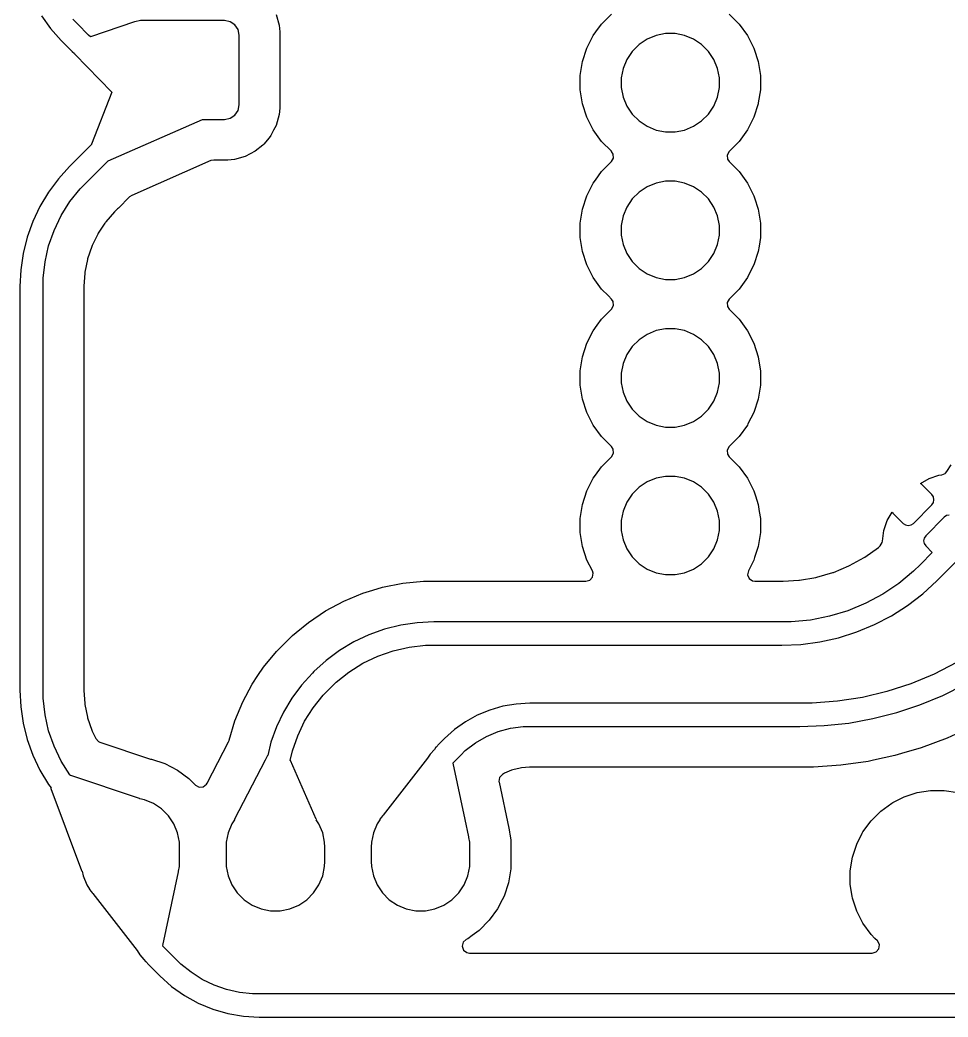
# Model space of a CAD drawing. Extents: x 86.9 to 125.9, y -129.9 to -70.9.
# Drawn here: x 87.6 to 103.58, y -129.8 to -112.64 of the extents above; entities that cross this region are included whole.
import ezdxf

# ---------------------------------------------------------------- set-up
doc = ezdxf.new("R2010")
doc.units = 0
doc.layers.add('BLACK', color=7, linetype='CONTINUOUS')

msp = doc.modelspace()

# ---------------------------------------------------------------- linework, layer by layer
at = {"layer": 'BLACK', "linetype": 'Continuous'}
for p, q in [((87.971798, -112.567882), (88.128789, -112.789142)), ((92.013238, -112.545594), (92.066418, -112.731451)), ((97.618344, -112.709918), (97.790581, -112.537681)), ((99.811419, -112.537681), (99.983657, -112.709918)), ((88.592284, -112.708463), (88.512225, -112.628405)), ((88.592423, -112.708578), (88.592284, -112.708463)), ((88.782803, -112.898959), (88.592423, -112.708578)), ((89.573387, -112.671397), (88.817622, -112.929162)), ((89.577235, -112.670772), (89.573387, -112.671397)), ((89.577534, -112.670897), (89.577235, -112.670772)), ((89.580329, -112.66903), (89.577534, -112.670897)), ((89.676, -112.65), (89.580329, -112.66903)), ((91.126, -112.65), (89.676, -112.65)), ((91.221671, -112.66903), (91.126, -112.65)), ((91.302777, -112.723223), (91.221671, -112.66903)), ((91.35697, -112.804329), (91.302777, -112.723223)), ((92.066418, -112.731451), (92.0765, -112.844863)), ((97.520302, -112.844862), (97.61834, -112.709923)), ((97.61834, -112.709923), (97.618344, -112.709918)), ((99.983657, -112.709918), (99.983661, -112.709923)), ((99.983661, -112.709923), (100.127104, -112.907357)), ((88.128789, -112.789142), (88.309567, -112.991433)), ((88.782805, -112.89896), (88.782803, -112.898959)), ((88.782805, -112.898961), (88.782805, -112.89896)), ((88.814797, -112.930953), (88.782805, -112.898961)), ((91.376, -112.9), (91.35697, -112.804329)), ((91.376, -114.1), (91.376, -112.9)), ((92.0765, -112.844863), (92.0765, -114.155136)), ((97.364096, -113.124815), (97.474894, -112.907361)), ((97.474894, -112.907361), (97.520302, -112.844862)), ((98.554258, -112.906601), (98.400313, -112.970367)), ((98.717685, -112.874093), (98.554258, -112.906601)), ((98.884315, -112.874093), (98.717685, -112.874093)), ((99.047742, -112.906601), (98.884315, -112.874093)), ((99.201687, -112.970367), (99.047742, -112.906601)), ((100.127104, -112.907357), (100.237903, -113.124812)), ((88.309567, -112.991433), (88.30958, -112.99142)), ((88.30958, -112.99142), (88.499959, -113.181801)), ((88.817622, -112.929162), (88.814797, -112.930953)), ((98.261766, -113.062941), (98.143941, -113.180766)), ((98.400313, -112.970367), (98.261766, -113.062941)), ((99.340234, -113.062941), (99.201687, -112.970367)), ((99.458059, -113.180766), (99.340234, -113.062941)), ((88.499959, -113.181801), (88.499997, -113.181831)), ((88.499997, -113.181831), (88.541602, -113.218319)), ((88.541602, -113.218319), (88.544601, -113.225525)), ((88.544601, -113.225525), (89.186271, -113.883448)), ((97.288679, -113.356924), (97.364096, -113.124815)), ((98.143941, -113.180766), (98.051367, -113.319313)), ((99.550633, -113.319313), (99.458059, -113.180766)), ((100.237903, -113.124812), (100.237904, -113.124814)), ((100.237904, -113.124814), (100.237904, -113.124815)), ((100.237904, -113.124815), (100.243305, -113.141439)), ((100.243305, -113.141439), (100.313322, -113.356927)), ((97.2505, -113.597973), (97.288679, -113.356924)), ((98.051367, -113.319313), (97.987601, -113.473258)), ((99.614399, -113.473258), (99.550633, -113.319313)), ((100.313322, -113.356927), (100.3515, -113.597973)), ((97.2505, -113.842027), (97.2505, -113.597973)), ((97.987601, -113.473258), (97.955093, -113.636685)), ((99.646907, -113.636685), (99.614399, -113.473258)), ((100.3515, -113.597973), (100.3515, -113.842026)), ((97.955093, -113.636685), (97.955093, -113.803315)), ((99.646907, -113.803315), (99.646907, -113.636685)), ((89.186271, -113.883448), (88.834494, -114.779333)), ((97.288679, -114.083076), (97.2505, -113.842027)), ((97.955093, -113.803315), (97.987601, -113.966742)), ((99.614399, -113.966742), (99.646907, -113.803315)), ((100.3515, -113.842026), (100.31562, -114.068565)), ((91.35697, -114.195671), (91.376, -114.1)), ((97.364096, -114.315185), (97.288679, -114.083076)), ((97.987601, -113.966742), (98.051367, -114.120687)), ((99.550633, -114.120687), (99.614399, -113.966742)), ((100.313321, -114.083076), (100.237904, -114.315185)), ((100.31562, -114.068565), (100.313321, -114.083076)), ((91.221671, -114.33097), (91.302777, -114.276777)), ((91.302777, -114.276777), (91.35697, -114.195671)), ((92.066418, -114.268548), (92.013238, -114.454405)), ((92.0765, -114.155136), (92.066418, -114.268548)), ((98.051367, -114.120687), (98.143941, -114.259234)), ((98.143941, -114.259234), (98.261766, -114.377059)), ((99.340234, -114.377059), (99.458059, -114.259234)), ((99.458059, -114.259234), (99.550633, -114.120687)), ((89.121858, -115.066092), (90.742601, -114.3546)), ((90.742601, -114.3546), (90.747012, -114.35)), ((90.747012, -114.35), (91.126, -114.35)), ((91.126, -114.35), (91.221671, -114.33097)), ((92.013238, -114.454405), (91.969232, -114.538649)), ((97.474894, -114.532639), (97.364096, -114.315185)), ((98.261766, -114.377059), (98.400313, -114.469633)), ((99.201687, -114.469633), (99.340234, -114.377059)), ((100.237904, -114.315185), (100.127108, -114.532636)), ((91.923734, -114.625751), (91.890626, -114.666354)), ((91.969232, -114.538649), (91.923734, -114.625751)), ((97.618345, -114.730083), (97.474894, -114.532639)), ((98.400313, -114.469633), (98.554258, -114.533399)), ((98.554258, -114.533399), (98.717685, -114.565907)), ((98.717685, -114.565907), (98.884315, -114.565907)), ((98.884315, -114.565907), (99.047742, -114.533399)), ((99.047742, -114.533399), (99.201687, -114.469633)), ((100.127104, -114.532642), (99.983661, -114.730076)), ((100.127108, -114.532636), (100.127104, -114.532642)), ((88.834573, -114.783584), (88.456475, -115.161682)), ((88.834494, -114.779333), (88.834573, -114.783584)), ((91.781239, -114.79215), (91.651751, -114.897734)), ((91.801572, -114.775571), (91.781239, -114.79215)), ((91.890626, -114.666354), (91.801572, -114.775571)), ((97.785996, -114.897734), (97.618345, -114.730083)), ((99.983657, -114.730081), (99.811419, -114.902319)), ((99.983661, -114.730076), (99.983657, -114.730081)), ((91.651751, -114.897734), (91.480406, -114.987237)), ((97.790581, -114.902319), (97.785996, -114.897734)), ((97.819082, -114.946666), (97.790581, -114.902319)), ((97.824066, -115.016358), (97.819082, -114.946666)), ((99.811419, -114.902319), (99.777934, -114.963642)), ((99.777934, -114.963642), (99.782918, -115.033334)), ((88.73932, -115.444523), (89.116879, -115.066964)), ((89.116879, -115.066964), (89.117155, -115.067079)), ((89.117155, -115.067079), (89.121858, -115.066092)), ((90.888681, -115.060959), (89.52834, -115.658137)), ((90.938525, -115.0505), (90.888681, -115.060959)), ((91.181138, -115.0505), (90.938525, -115.0505)), ((91.294552, -115.040417), (91.181138, -115.0505)), ((91.480406, -114.987237), (91.294552, -115.040417)), ((97.618344, -115.249918), (97.790581, -115.077681)), ((97.790581, -115.077681), (97.824066, -115.016358)), ((99.782918, -115.033334), (99.811419, -115.077681)), ((99.811419, -115.077681), (99.983657, -115.249918)), ((88.456466, -115.161693), (88.263986, -115.374062)), ((88.456475, -115.161682), (88.456466, -115.161693)), ((97.509667, -115.3995), (97.61834, -115.249923)), ((97.61834, -115.249923), (97.618344, -115.249918)), ((99.983657, -115.249918), (99.983661, -115.249923)), ((99.983661, -115.249923), (100.127104, -115.447357)), ((88.263986, -115.374062), (88.09324, -115.604286)), ((88.639218, -115.544625), (88.739319, -115.444524)), ((88.739319, -115.444524), (88.73932, -115.444523)), ((97.364096, -115.664815), (97.474894, -115.447361)), ((97.474894, -115.447361), (97.509667, -115.3995)), ((98.554258, -115.446601), (98.400313, -115.510367)), ((98.717685, -115.414093), (98.554258, -115.446601)), ((98.884315, -115.414093), (98.717685, -115.414093)), ((99.047742, -115.446601), (98.884315, -115.414093)), ((99.201687, -115.510367), (99.047742, -115.446601)), ((100.127104, -115.447357), (100.237903, -115.664812)), ((88.09324, -115.604286), (87.945882, -115.850138)), ((88.462691, -115.765983), (88.639218, -115.544625)), ((89.52834, -115.658137), (89.490503, -115.683997)), ((98.261766, -115.602941), (98.143941, -115.720766)), ((98.400313, -115.510367), (98.261766, -115.602941)), ((99.340234, -115.602941), (99.201687, -115.510367)), ((99.458059, -115.720766), (99.340234, -115.602941)), ((88.312058, -116.005714), (88.462691, -115.765983)), ((89.490503, -115.683997), (89.297362, -115.877137)), ((97.288679, -115.896924), (97.364096, -115.664815)), ((98.143941, -115.720766), (98.051367, -115.859313)), ((99.550633, -115.859313), (99.458059, -115.720766)), ((100.237903, -115.664812), (100.237904, -115.664814)), ((100.237904, -115.664814), (100.237904, -115.664815)), ((100.237904, -115.664815), (100.249174, -115.6995)), ((100.249174, -115.6995), (100.313322, -115.896927)), ((87.945882, -115.850138), (87.823331, -116.109249)), ((88.189213, -116.260803), (88.312058, -116.005714)), ((89.231969, -115.942907), (89.083014, -116.112758)), ((89.237515, -115.936985), (89.231969, -115.942907)), ((89.282387, -115.892112), (89.237515, -115.936985)), ((89.297362, -115.877137), (89.282387, -115.892112)), ((97.2505, -116.137973), (97.288679, -115.896924)), ((98.051367, -115.859313), (97.987601, -116.013258)), ((99.614399, -116.013258), (99.550633, -115.859313)), ((100.313322, -115.896927), (100.3515, -116.137973)), ((87.823331, -116.109249), (87.726767, -116.379124)), ((89.06489, -116.137973), (88.949887, -116.310087)), ((89.073141, -116.125625), (89.06489, -116.137973)), ((89.083014, -116.112758), (89.073141, -116.125625)), ((97.2505, -116.382027), (97.2505, -116.137973)), ((97.987601, -116.013258), (97.955093, -116.176685)), ((97.955093, -116.176685), (97.955093, -116.343315)), ((99.646907, -116.176685), (99.614399, -116.013258)), ((99.646907, -116.343315), (99.646907, -116.176685)), ((100.3515, -116.137973), (100.3515, -116.382026)), ((88.095701, -116.528043), (88.189213, -116.260803)), ((88.941777, -116.324134), (88.843654, -116.523106)), ((88.949887, -116.310087), (88.941777, -116.324134)), ((97.955093, -116.343315), (97.987601, -116.506742)), ((99.614399, -116.506742), (99.646907, -116.343315)), ((87.726767, -116.379124), (87.65712, -116.657165)), ((97.288679, -116.623076), (97.2505, -116.382027)), ((97.987601, -116.506742), (98.051367, -116.660687)), ((99.550633, -116.660687), (99.614399, -116.506742)), ((100.3515, -116.382026), (100.328001, -116.530395)), ((87.65712, -116.657165), (87.615061, -116.940694)), ((88.032698, -116.804071), (88.095701, -116.528043)), ((88.837447, -116.538091), (88.766135, -116.748167)), ((88.843654, -116.523106), (88.837447, -116.538091)), ((97.364096, -116.855185), (97.288679, -116.623076)), ((98.051367, -116.660687), (98.143941, -116.799234)), ((99.458059, -116.799234), (99.550633, -116.660687)), ((100.313321, -116.623076), (100.237904, -116.855185)), ((100.328001, -116.530395), (100.313321, -116.623076)), ((88.000996, -117.085419), (88.032698, -116.804071)), ((88.761937, -116.763834), (88.718655, -116.981422)), ((88.766135, -116.748167), (88.761937, -116.763834)), ((97.474894, -117.072639), (97.364096, -116.855185)), ((98.143941, -116.799234), (98.261766, -116.917059)), ((99.340234, -116.917059), (99.458059, -116.799234)), ((100.237904, -116.855185), (100.14241, -117.042604)), ((87.615061, -116.940694), (87.600995, -117.22698)), ((88.716538, -116.997503), (88.701766, -117.222851)), ((88.718655, -116.981422), (88.716538, -116.997503)), ((98.261766, -116.917059), (98.400313, -117.009633)), ((98.400313, -117.009633), (98.554258, -117.073399)), ((99.047742, -117.073399), (99.201687, -117.009633)), ((99.201687, -117.009633), (99.340234, -116.917059)), ((88.000996, -117.22693), (88.000996, -117.085419)), ((97.618345, -117.270083), (97.474894, -117.072639)), ((98.554258, -117.073399), (98.717685, -117.105907)), ((98.717685, -117.105907), (98.884315, -117.105907)), ((98.884315, -117.105907), (99.047742, -117.073399)), ((100.127104, -117.072642), (99.983661, -117.270076)), ((100.14241, -117.042604), (100.127104, -117.072642)), ((87.600995, -117.22698), (87.601, -117.22698)), ((87.601, -117.22698), (87.601, -117.226981)), ((87.601, -117.226981), (87.601, -124.173017)), ((88.001, -117.226981), (88.000996, -117.22693)), ((88.001, -124.173017), (88.001, -117.226981)), ((88.701766, -117.222851), (88.7015, -117.230962)), ((88.7015, -117.230962), (88.7015, -124.168959)), ((97.734398, -117.386136), (97.618345, -117.270083)), ((99.983657, -117.270081), (99.811419, -117.442319)), ((99.983661, -117.270076), (99.983657, -117.270081)), ((97.790581, -117.442319), (97.734398, -117.386136)), ((97.819082, -117.486666), (97.790581, -117.442319)), ((97.824066, -117.556358), (97.819082, -117.486666)), ((99.811419, -117.442319), (99.777934, -117.503642)), ((99.777934, -117.503642), (99.782918, -117.573334)), ((97.618344, -117.789918), (97.790581, -117.617681)), ((97.790581, -117.617681), (97.824066, -117.556358)), ((99.782918, -117.573334), (99.811419, -117.617681)), ((99.811419, -117.617681), (99.983657, -117.789918)), ((97.474894, -117.987361), (97.543396, -117.893076)), ((97.543396, -117.893076), (97.61834, -117.789923)), ((97.61834, -117.789923), (97.618344, -117.789918)), ((99.983657, -117.789918), (99.983661, -117.789923)), ((99.983661, -117.789923), (100.127104, -117.987357)), ((97.364096, -118.204815), (97.474894, -117.987361)), ((98.400313, -118.050367), (98.261766, -118.142941)), ((98.554258, -117.986601), (98.400313, -118.050367)), ((98.717685, -117.954093), (98.554258, -117.986601)), ((98.884315, -117.954093), (98.717685, -117.954093)), ((99.047742, -117.986601), (98.884315, -117.954093)), ((99.201687, -118.050367), (99.047742, -117.986601)), ((99.340234, -118.142941), (99.201687, -118.050367)), ((100.127104, -117.987357), (100.237903, -118.204812)), ((97.288679, -118.436924), (97.364096, -118.204815)), ((98.261766, -118.142941), (98.143941, -118.260766)), ((99.458059, -118.260766), (99.340234, -118.142941)), ((100.237903, -118.204812), (100.313322, -118.436927)), ((98.051367, -118.399313), (97.987601, -118.553258)), ((98.143941, -118.260766), (98.051367, -118.399313)), ((99.550633, -118.399313), (99.458059, -118.260766)), ((99.614399, -118.553258), (99.550633, -118.399313)), ((97.2505, -118.677973), (97.288679, -118.436924)), ((97.987601, -118.553258), (97.955093, -118.716685)), ((99.646907, -118.716685), (99.614399, -118.553258)), ((100.313322, -118.436927), (100.346834, -118.648516)), ((97.2505, -118.922027), (97.2505, -118.677973)), ((97.955093, -118.716685), (97.955093, -118.883315)), ((99.646907, -118.883315), (99.646907, -118.716685)), ((100.346834, -118.648516), (100.3515, -118.677973)), ((100.3515, -118.677973), (100.3515, -118.922027)), ((97.288679, -119.163076), (97.2505, -118.922027)), ((97.955093, -118.883315), (97.987601, -119.046742)), ((99.614399, -119.046742), (99.646907, -118.883315)), ((100.3515, -118.922027), (100.313321, -119.163076)), ((97.987601, -119.046742), (98.051367, -119.200687)), ((99.550633, -119.200687), (99.614399, -119.046742)), ((97.364096, -119.395185), (97.288679, -119.163076)), ((98.051367, -119.200687), (98.143941, -119.339234)), ((99.458059, -119.339234), (99.550633, -119.200687)), ((100.313321, -119.163076), (100.237904, -119.395185)), ((97.474894, -119.612639), (97.364096, -119.395185)), ((98.143941, -119.339234), (98.261766, -119.457059)), ((99.340234, -119.457059), (99.458059, -119.339234)), ((100.237904, -119.395185), (100.137119, -119.592988)), ((98.261766, -119.457059), (98.400313, -119.549633)), ((98.400313, -119.549633), (98.554258, -119.613399)), ((99.047742, -119.613399), (99.201687, -119.549633)), ((99.201687, -119.549633), (99.340234, -119.457059)), ((100.137119, -119.592988), (100.127104, -119.612642)), ((97.618345, -119.810083), (97.474894, -119.612639)), ((98.554258, -119.613399), (98.717685, -119.645907)), ((98.717685, -119.645907), (98.884315, -119.645907)), ((98.884315, -119.645907), (99.047742, -119.613399)), ((100.127104, -119.612642), (99.983661, -119.810076)), ((97.711358, -119.903096), (97.618345, -119.810083)), ((97.790581, -119.982319), (97.711358, -119.903096)), ((99.983657, -119.810081), (99.811419, -119.982319)), ((99.983661, -119.810076), (99.983657, -119.810081)), ((97.819082, -120.026666), (97.790581, -119.982319)), ((97.790581, -120.157681), (97.824066, -120.096358)), ((97.824066, -120.096358), (97.819082, -120.026666)), ((99.811419, -119.982319), (99.777934, -120.043642)), ((99.777934, -120.043642), (99.782918, -120.113334)), ((99.782918, -120.113334), (99.811419, -120.157681)), ((97.618344, -120.329918), (97.790581, -120.157681)), ((99.811419, -120.157681), (99.983657, -120.329918)), ((97.513371, -120.474402), (97.61834, -120.329923)), ((97.61834, -120.329923), (97.618344, -120.329918)), ((99.983657, -120.329918), (99.983661, -120.329923)), ((99.983661, -120.329923), (100.127104, -120.527357)), ((103.470816, -120.469532), (103.473097, -120.468584)), ((103.473097, -120.468584), (103.475542, -120.468926)), ((103.475542, -120.468926), (103.505187, -120.455245)), ((103.505187, -120.455245), (103.535334, -120.442714)), ((103.535334, -120.442714), (103.537435, -120.440363)), ((103.537435, -120.440363), (103.538982, -120.439649)), ((103.538982, -120.439649), (103.561989, -120.412884)), ((103.561989, -120.412884), (103.635662, -120.297241)), ((97.364096, -120.744815), (97.474894, -120.527361)), ((97.474894, -120.527361), (97.513371, -120.474402)), ((98.400313, -120.590367), (98.261766, -120.682941)), ((98.554258, -120.526601), (98.400313, -120.590367)), ((98.717685, -120.494093), (98.554258, -120.526601)), ((98.884315, -120.494093), (98.717685, -120.494093)), ((99.047742, -120.526601), (98.884315, -120.494093)), ((99.201687, -120.590367), (99.047742, -120.526601)), ((99.340234, -120.682941), (99.201687, -120.590367)), ((100.127104, -120.527357), (100.237903, -120.744812)), ((103.109814, -120.619626), (103.255893, -120.531733)), ((103.127256, -120.631281), (103.109814, -120.619626)), ((103.304033, -120.808058), (103.127256, -120.631281)), ((103.255893, -120.531733), (103.426045, -120.474402)), ((103.426045, -120.474402), (103.426052, -120.4744)), ((103.426052, -120.4744), (103.470816, -120.469532)), ((97.288679, -120.976924), (97.364096, -120.744815)), ((98.143941, -120.800766), (98.051367, -120.939313)), ((98.261766, -120.682941), (98.143941, -120.800766)), ((99.458059, -120.800766), (99.340234, -120.682941)), ((99.550633, -120.939313), (99.458059, -120.800766)), ((100.237903, -120.744812), (100.237904, -120.744814)), ((100.237904, -120.744814), (100.237904, -120.744815)), ((100.237904, -120.744815), (100.265938, -120.831096)), ((103.331129, -120.848611), (103.304033, -120.808058)), ((97.2505, -121.217973), (97.288679, -120.976924)), ((98.051367, -120.939313), (97.987601, -121.093258)), ((99.614399, -121.093258), (99.550633, -120.939313)), ((100.265938, -120.831096), (100.313322, -120.976927)), ((100.313322, -120.976927), (100.332979, -121.101037)), ((103.304033, -120.984835), (103.331129, -120.944282)), ((103.340644, -120.896446), (103.331129, -120.848611)), ((103.331129, -120.944282), (103.340644, -120.896446)), ((97.987601, -121.093258), (97.955093, -121.256685)), ((99.646907, -121.256685), (99.614399, -121.093258)), ((100.332979, -121.101037), (100.3515, -121.217973)), ((102.532734, -121.254891), (102.620627, -121.108813)), ((102.620627, -121.108813), (102.632281, -121.126256)), ((102.632281, -121.126256), (102.809058, -121.303033)), ((102.985835, -121.303033), (103.304033, -120.984835)), ((97.2505, -121.462027), (97.2505, -121.217973)), ((97.955093, -121.256685), (97.955093, -121.423315)), ((99.646907, -121.423315), (99.646907, -121.256685)), ((100.3515, -121.217973), (100.3515, -121.462027)), ((102.475403, -121.425044), (102.532734, -121.254892)), ((102.532734, -121.254892), (102.532734, -121.254891)), ((102.809058, -121.303033), (102.849611, -121.330129)), ((102.945282, -121.330129), (102.985835, -121.303033)), ((103.516165, -121.196967), (103.197967, -121.515165)), ((103.556718, -121.169871), (103.516165, -121.196967)), ((103.604554, -121.160356), (103.556718, -121.169871)), ((97.288679, -121.703076), (97.2505, -121.462027)), ((97.955093, -121.423315), (97.987601, -121.586742)), ((99.614399, -121.586742), (99.646907, -121.423315)), ((100.3515, -121.462027), (100.313321, -121.703076)), ((102.45526, -121.610238), (102.475401, -121.425051)), ((102.475401, -121.425051), (102.475403, -121.425044)), ((102.849611, -121.330129), (102.897446, -121.339644)), ((102.897446, -121.339644), (102.945282, -121.330129)), ((97.987601, -121.586742), (98.051367, -121.740687)), ((99.550633, -121.740687), (99.614399, -121.586742)), ((102.414614, -121.691827), (102.451485, -121.632477)), ((102.451485, -121.632477), (102.45452, -121.610157)), ((102.45452, -121.610157), (102.45526, -121.610238)), ((103.170871, -121.555718), (103.161356, -121.603554)), ((103.161356, -121.603554), (103.170871, -121.651389)), ((103.197967, -121.515165), (103.170871, -121.555718)), ((103.170871, -121.651389), (103.197967, -121.691942)), ((97.364096, -121.935185), (97.288679, -121.703076)), ((98.051367, -121.740687), (98.143941, -121.879234)), ((99.458059, -121.879234), (99.550633, -121.740687)), ((100.313321, -121.703076), (100.251849, -121.892268)), ((102.149296, -121.884869), (102.382933, -121.719093)), ((102.382933, -121.719093), (102.393804, -121.710424)), ((102.393804, -121.710424), (102.414614, -121.691827)), ((103.312092, -121.806066), (103.107942, -122.010215)), ((103.197967, -121.691942), (103.312092, -121.806066)), ((97.457859, -122.119205), (97.364096, -121.935185)), ((98.143941, -121.879234), (98.261766, -121.997059)), ((98.261766, -121.997059), (98.400313, -122.089633)), ((99.201687, -122.089633), (99.340234, -121.997059)), ((99.340234, -121.997059), (99.458059, -121.879234)), ((100.237903, -121.935187), (100.144141, -122.119205)), ((100.251849, -121.892268), (100.237903, -121.935187)), ((101.886786, -122.030845), (102.137521, -121.892268)), ((102.137521, -121.892268), (102.149296, -121.884869)), ((103.107938, -122.010214), (102.990547, -122.127605)), ((103.107941, -122.010216), (103.107938, -122.010214)), ((103.107942, -122.010215), (103.107941, -122.010216)), ((103.390785, -122.293058), (103.746968, -121.936874)), ((97.470112, -122.157853), (97.457859, -122.119205)), ((97.460168, -122.227011), (97.470112, -122.157853)), ((98.400313, -122.089633), (98.554258, -122.153399)), ((98.554258, -122.153399), (98.717685, -122.185907)), ((98.884315, -122.185907), (99.047742, -122.153399)), ((99.047742, -122.153399), (99.201687, -122.089633)), ((100.144141, -122.119205), (100.131245, -122.187874)), ((101.321178, -122.230409), (101.596465, -122.1511)), ((101.596465, -122.1511), (101.60959, -122.146507)), ((101.60959, -122.146507), (101.874258, -122.036878)), ((101.874258, -122.036878), (101.886786, -122.030845)), ((102.990547, -122.127605), (102.733884, -122.338245)), ((93.847026, -122.403792), (94.195974, -122.33438)), ((94.195974, -122.33438), (94.195986, -122.334378)), ((94.195986, -122.334378), (94.550075, -122.299501)), ((94.550075, -122.299501), (94.550078, -122.2995)), ((94.550078, -122.2995), (94.550088, -122.2995)), ((94.550088, -122.2995), (94.639289, -122.2995)), ((94.639289, -122.2995), (94.639291, -122.2995)), ((94.639291, -122.2995), (97.347374, -122.2995)), ((97.347374, -122.2995), (97.414413, -122.279815)), ((97.414413, -122.279815), (97.460168, -122.227011)), ((98.717685, -122.185907), (98.884315, -122.185907)), ((100.131245, -122.187874), (100.157521, -122.252615)), ((100.157521, -122.252615), (100.214628, -122.292872)), ((100.214628, -122.292872), (100.254626, -122.2995)), ((100.254626, -122.2995), (100.714913, -122.2995)), ((100.714913, -122.2995), (100.721865, -122.299305)), ((100.721865, -122.299305), (100.741509, -122.298201)), ((100.741509, -122.298201), (101.011375, -122.283047)), ((101.011375, -122.283047), (101.025193, -122.28149)), ((101.025193, -122.28149), (101.307621, -122.233503)), ((101.307621, -122.233503), (101.321178, -122.230409)), ((102.733884, -122.338245), (102.45781, -122.522713)), ((103.1477, -122.515801), (103.390725, -122.293107)), ((103.390725, -122.293107), (103.390785, -122.293058)), ((93.17782, -122.64324), (93.506535, -122.507079)), ((93.506535, -122.507079), (93.676781, -122.455435)), ((93.676781, -122.455435), (93.847021, -122.403793)), ((93.847021, -122.403793), (93.847026, -122.403792)), ((102.45781, -122.522713), (102.164985, -122.679232)), ((102.886128, -122.716514), (103.1477, -122.515801)), ((92.864045, -122.810956), (93.177815, -122.643242)), ((93.177815, -122.643242), (93.17782, -122.64324)), ((102.164985, -122.679232), (101.858227, -122.806296)), ((92.568189, -123.008639), (92.864027, -122.810967)), ((92.864027, -122.810967), (92.864028, -122.810966)), ((92.864028, -122.810966), (92.864033, -122.810963)), ((92.864033, -122.810963), (92.864038, -122.81096)), ((92.864038, -122.81096), (92.864045, -122.810956)), ((101.858227, -122.806296), (101.540493, -122.90268)), ((102.608058, -122.893665), (102.886128, -122.716514)), ((92.360431, -123.179142), (92.568189, -123.008639)), ((94.441695, -123.014066), (94.158167, -123.056125)), ((94.727981, -123), (94.441695, -123.014066)), ((94.727982, -123), (94.727981, -123)), ((100.718391, -123), (94.727982, -123)), ((100.718392, -123), (100.718391, -123)), ((100.884407, -123), (100.718392, -123)), ((101.214841, -122.967456), (100.884407, -123)), ((101.540493, -122.90268), (101.214841, -122.967456)), ((102.315607, -123.045906), (102.608058, -122.893665)), ((92.293155, -123.234354), (92.360431, -123.179142)), ((93.880127, -123.125772), (93.610252, -123.222335)), ((94.158167, -123.056125), (93.880127, -123.125772)), ((101.696555, -123.271223), (102.011, -123.172079)), ((102.011, -123.172079), (102.315607, -123.045906)), ((92.104641, -123.422859), (92.230068, -123.297432)), ((92.230068, -123.297432), (92.230096, -123.297413)), ((92.230096, -123.297413), (92.293155, -123.234354)), ((93.351141, -123.344886), (93.10529, -123.492244)), ((93.610252, -123.222335), (93.351141, -123.344886)), ((100.718392, -123.399999), (101.047781, -123.385619)), ((101.047781, -123.385619), (101.374666, -123.342584)), ((101.374666, -123.342584), (101.696555, -123.271223)), ((91.796877, -123.779051), (92.01854, -123.508958)), ((92.01854, -123.508958), (92.104641, -123.422859)), ((93.10529, -123.492244), (92.875066, -123.662989)), ((93.761806, -123.588217), (94.029045, -123.494705)), ((94.029045, -123.494705), (94.305073, -123.431702)), ((94.305073, -123.431702), (94.58642, -123.400001)), ((94.58642, -123.400001), (94.727983, -123.4)), ((94.727983, -123.4), (100.71839, -123.4)), ((100.71839, -123.4), (100.718391, -123.4)), ((100.718391, -123.4), (100.718392, -123.399999)), ((92.875066, -123.662989), (92.662761, -123.855411)), ((93.266987, -123.861694), (93.506718, -123.711062)), ((93.506718, -123.711062), (93.761806, -123.588217)), ((103.731516, -123.698941), (103.344511, -123.896132)), ((91.699716, -123.92446), (91.796871, -123.779059)), ((91.796871, -123.779059), (91.796875, -123.779055)), ((91.796875, -123.779055), (91.796877, -123.779051)), ((92.637398, -123.880759), (92.449199, -124.088402)), ((92.637402, -123.880756), (92.637398, -123.880759)), ((92.662681, -123.855477), (92.637402, -123.880756)), ((92.662683, -123.855474), (92.662681, -123.855477)), ((92.662684, -123.855474), (92.662683, -123.855474)), ((92.662761, -123.855411), (92.662684, -123.855474)), ((93.04563, -124.038221), (93.266987, -123.861694)), ((103.344511, -123.896132), (102.943228, -124.062351)), ((91.438046, -124.377716), (91.602756, -124.069569)), ((91.602756, -124.069569), (91.699716, -123.92446)), ((92.945529, -124.138322), (93.04563, -124.038221)), ((102.943228, -124.062351), (102.530141, -124.196573)), ((87.601, -124.173017), (87.601, -124.173019)), ((87.601, -124.173019), (87.615066, -124.459305)), ((88.001001, -124.31458), (88.001, -124.173017)), ((88.7015, -124.168959), (88.701766, -124.17707)), ((88.701766, -124.17707), (88.716543, -124.402494)), ((92.449199, -124.088402), (92.282258, -124.313491)), ((92.822723, -124.261118), (92.920238, -124.163605)), ((92.920238, -124.163605), (92.920241, -124.163601)), ((92.920241, -124.163601), (92.945522, -124.13832)), ((92.945522, -124.13832), (92.945525, -124.138318)), ((92.945525, -124.138318), (92.945529, -124.138322)), ((102.530141, -124.196573), (102.107796, -124.297971)), ((103.490959, -124.26434), (103.869329, -124.074939)), ((88.032702, -124.595927), (88.001001, -124.31458)), ((88.716543, -124.402494), (88.71866, -124.418575)), ((91.304332, -124.700524), (91.438046, -124.377716)), ((92.282258, -124.313491), (92.138185, -124.55386)), ((92.650756, -124.476755), (92.822723, -124.261118)), ((96.146177, -124.413063), (95.91646, -124.452092)), ((96.378816, -124.4), (96.146177, -124.413063)), ((96.378818, -124.4), (96.378816, -124.4)), ((101.028617, -124.4), (96.378818, -124.4)), ((101.24579, -124.4), (101.028617, -124.4)), ((101.678797, -124.36592), (101.24579, -124.4)), ((102.107796, -124.297971), (101.678797, -124.36592)), ((103.10004, -124.426266), (103.490959, -124.26434)), ((87.615066, -124.459305), (87.657125, -124.742833)), ((88.71866, -124.418575), (88.761942, -124.636163)), ((92.138185, -124.55386), (92.018366, -124.807193)), ((92.504014, -124.71029), (92.650756, -124.476755)), ((95.692557, -124.516595), (95.477284, -124.605763)), ((95.91646, -124.452092), (95.692557, -124.516595)), ((102.288583, -124.664535), (102.698567, -124.559891)), ((102.698567, -124.559891), (103.10004, -124.426266)), ((87.657125, -124.742833), (87.726772, -125.020873)), ((88.095705, -124.871955), (88.032702, -124.595927)), ((88.761942, -124.636163), (88.76614, -124.65183)), ((88.76614, -124.65183), (88.837452, -124.861906)), ((91.202904, -125.034883), (91.304332, -124.700524)), ((92.384342, -124.958787), (92.504014, -124.71029)), ((95.273349, -124.718473), (95.083315, -124.853309)), ((95.477284, -124.605763), (95.273349, -124.718473)), ((101.451476, -124.784896), (101.872179, -124.739665)), ((101.872179, -124.739665), (102.288583, -124.664535)), ((88.189217, -125.139194), (88.095705, -124.871955)), ((88.837452, -124.861906), (88.843659, -124.876891)), ((88.843659, -124.876891), (88.907109, -125.005553)), ((92.018366, -124.807193), (91.923955, -125.07105)), ((95.083315, -124.853309), (94.909574, -125.008574)), ((95.635142, -124.969795), (95.838341, -124.885629)), ((95.838341, -124.885629), (96.050787, -124.828705)), ((96.050787, -124.828705), (96.268846, -124.799999)), ((96.268846, -124.799999), (96.378816, -124.8)), ((96.378816, -124.8), (96.378817, -124.799999)), ((96.378817, -124.799999), (96.378818, -124.8)), ((96.378818, -124.8), (101.028617, -124.8)), ((101.028617, -124.8), (101.028618, -124.799999)), ((101.028618, -124.8), (101.451476, -124.784896)), ((101.028618, -124.799999), (101.028618, -124.8)), ((103.866764, -124.862807), (103.566635, -124.999873)), ((87.726772, -125.020873), (87.823335, -125.290748)), ((88.907109, -125.005553), (88.954415, -125.056973)), ((88.954415, -125.056973), (88.979099, -125.068342)), ((88.979099, -125.068342), (89.8511, -125.359089)), ((90.823785, -125.776455), (91.192406, -125.063179)), ((91.192406, -125.063179), (91.201997, -125.037789)), ((91.201997, -125.037789), (91.202021, -125.037797)), ((91.202021, -125.037797), (91.202132, -125.037433)), ((91.202132, -125.037433), (91.20253, -125.036378)), ((91.20253, -125.036378), (91.202902, -125.034893)), ((91.202902, -125.034893), (91.202903, -125.034892)), ((91.202903, -125.034892), (91.202904, -125.034883)), ((91.923955, -125.07105), (91.867475, -125.296527)), ((92.293246, -125.219121), (92.384342, -124.958787)), ((94.819193, -125.098965), (94.770967, -125.153956)), ((94.819198, -125.098959), (94.819193, -125.098965)), ((94.909579, -125.008579), (94.819198, -125.098959)), ((94.909574, -125.008574), (94.909579, -125.008579)), ((95.270177, -125.213656), (95.444668, -125.079765)), ((95.444668, -125.079765), (95.635142, -124.969795)), ((103.566635, -124.999873), (103.123051, -125.165323)), ((88.312062, -125.394283), (88.189217, -125.139194)), ((92.255995, -125.382329), (92.293246, -125.219121)), ((94.666607, -125.272952), (94.61908, -125.344079)), ((94.737278, -125.192369), (94.666607, -125.272952)), ((94.764595, -125.157307), (94.737278, -125.192369)), ((94.76542, -125.156358), (94.764595, -125.157307)), ((94.770967, -125.153956), (94.76542, -125.156358)), ((95.192467, -125.291365), (95.270177, -125.213656)), ((102.783348, -125.26507), (102.668789, -125.298709)), ((103.123051, -125.165323), (102.783348, -125.26507)), ((87.823335, -125.290748), (87.945886, -125.549859)), ((88.462695, -125.634013), (88.312062, -125.394283)), ((89.8511, -125.359089), (89.861362, -125.362027)), ((89.861362, -125.362027), (89.864078, -125.362679)), ((89.864078, -125.362679), (90.096188, -125.438097)), ((90.096188, -125.438097), (90.313643, -125.548896)), ((91.822581, -125.380455), (91.29853, -126.394486)), ((91.864004, -125.300303), (91.822581, -125.380455)), ((91.867475, -125.296527), (91.864004, -125.300303)), ((92.260504, -125.386645), (92.255995, -125.382329)), ((92.70423, -126.394769), (92.260504, -125.386645)), ((94.61908, -125.344079), (93.855303, -126.324404)), ((95.058656, -125.425185), (95.102039, -125.381804)), ((95.060661, -125.428804), (95.058656, -125.425185)), ((95.269045, -126.402537), (95.060661, -125.428804)), ((95.102039, -125.381804), (95.10204, -125.381803)), ((95.10204, -125.381803), (95.102041, -125.381802)), ((95.102041, -125.381802), (95.192421, -125.291421)), ((95.192421, -125.291421), (95.192467, -125.291365)), ((102.20618, -125.399345), (101.737565, -125.466723)), ((102.302341, -125.378426), (102.20618, -125.399345)), ((102.668789, -125.298709), (102.302341, -125.378426)), ((87.945886, -125.549859), (88.093244, -125.79571)), ((90.313643, -125.548896), (90.511076, -125.692338)), ((95.926803, -125.612113), (95.91221, -125.621056)), ((95.944135, -125.603283), (95.926803, -125.612113)), ((96.067789, -125.552064), (95.944135, -125.603283)), ((96.086286, -125.546054), (96.067789, -125.552064)), ((96.216438, -125.514808), (96.086286, -125.546054)), ((96.235649, -125.511765), (96.216438, -125.514808)), ((96.373955, -125.500882), (96.235649, -125.511765)), ((96.383682, -125.5005), (96.373955, -125.500882)), ((96.467501, -125.500501), (96.383682, -125.5005)), ((96.467506, -125.5005), (96.467501, -125.500501)), ((101.131742, -125.5005), (96.467506, -125.5005)), ((101.13175, -125.500499), (101.131742, -125.5005)), ((101.265337, -125.500499), (101.13175, -125.500499)), ((101.737565, -125.466723), (101.265337, -125.500499)), ((88.471015, -125.644445), (88.462695, -125.634013)), ((88.475529, -125.644125), (88.471015, -125.644445)), ((89.657294, -126.038154), (88.475529, -125.644125)), ((90.511076, -125.692338), (90.625945, -125.807207)), ((90.812893, -125.793835), (90.823785, -125.776455)), ((95.861544, -125.675192), (95.850123, -125.744122)), ((95.850123, -125.744122), (95.851956, -125.755055)), ((95.851956, -125.755055), (96.022384, -126.551425)), ((95.908419, -125.623379), (95.861544, -125.675192)), ((95.91221, -125.621056), (95.908419, -125.623379)), ((88.093244, -125.79571), (88.136699, -125.854301)), ((88.136699, -125.854301), (88.134484, -125.857423)), ((88.134484, -125.857423), (88.134929, -125.864117)), ((88.134929, -125.864117), (88.663335, -127.28011)), ((90.625945, -125.807207), (90.687268, -125.840691)), ((90.687268, -125.840691), (90.75696, -125.835707)), ((90.75696, -125.835707), (90.812893, -125.793835)), ((102.825004, -126.009433), (103.049632, -125.936446)), ((103.049632, -125.936446), (103.282903, -125.8995)), ((103.282903, -125.8995), (103.282908, -125.8995)), ((103.282908, -125.8995), (103.519092, -125.8995)), ((103.519092, -125.8995), (103.519097, -125.8995)), ((103.519097, -125.8995), (103.752369, -125.936446)), ((89.663149, -126.042503), (89.657294, -126.038154)), ((89.663686, -126.044881), (89.663149, -126.042503)), ((89.747742, -126.061601), (89.663686, -126.044881)), ((89.901687, -126.125367), (89.747742, -126.061601)), ((90.040234, -126.217941), (89.901687, -126.125367)), ((102.42349, -126.255483), (102.614567, -126.116657)), ((102.614567, -126.116657), (102.634603, -126.106448)), ((102.634603, -126.106448), (102.825004, -126.009433)), ((90.158059, -126.335766), (90.040234, -126.217941)), ((102.256483, -126.42249), (102.42349, -126.255483)), ((90.250633, -126.474313), (90.158059, -126.335766)), ((90.314399, -126.628258), (90.250633, -126.474313)), ((91.251367, -126.474313), (91.187601, -126.628258)), ((91.29826, -126.404133), (91.251367, -126.474313)), ((91.29853, -126.394486), (91.297776, -126.403409)), ((91.297776, -126.403409), (91.29826, -126.404133)), ((92.703482, -126.403745), (92.70518, -126.40045)), ((92.750633, -126.474313), (92.703482, -126.403745)), ((92.70518, -126.40045), (92.70423, -126.394769)), ((92.814399, -126.628258), (92.750633, -126.474313)), ((93.751367, -126.474313), (93.687601, -126.628258)), ((93.799021, -126.402994), (93.751367, -126.474313)), ((93.801155, -126.393904), (93.798773, -126.402537)), ((93.798773, -126.402537), (93.799021, -126.402994)), ((93.828825, -126.35839), (93.801155, -126.393904)), ((93.843941, -126.335766), (93.828825, -126.35839)), ((93.855303, -126.324404), (93.843941, -126.335766)), ((95.332508, -126.699083), (95.269045, -126.402537)), ((102.117657, -126.613567), (102.256483, -126.42249)), ((90.346907, -126.791685), (90.314399, -126.628258)), ((91.187601, -126.628258), (91.155093, -126.791685)), ((92.846907, -126.791685), (92.814399, -126.628258)), ((93.687601, -126.628258), (93.655093, -126.791685)), ((96.022384, -126.551425), (96.032729, -126.612931)), ((96.032729, -126.612931), (96.032729, -126.612934)), ((96.032729, -126.612934), (96.032748, -126.625018)), ((96.032748, -126.625018), (96.034275, -126.644214)), ((96.034275, -126.644214), (96.0515, -126.752967)), ((102.010434, -126.824003), (102.106904, -126.634671)), ((102.106904, -126.634671), (102.117657, -126.613567)), ((90.351, -126.875), (90.346907, -126.791685)), ((91.155093, -126.791685), (91.151, -126.875)), ((92.851, -126.875), (92.846907, -126.791685)), ((93.655093, -126.791685), (93.651, -126.875)), ((95.33023, -126.707841), (95.331606, -126.706612)), ((95.346907, -126.791685), (95.33023, -126.707841)), ((95.331606, -126.706612), (95.332508, -126.699083)), ((95.351, -126.875), (95.346907, -126.791685)), ((96.0515, -126.752967), (96.0515, -127.247026)), ((90.351, -127.125), (90.351, -126.875)), ((91.151, -126.875), (91.151, -127.125)), ((92.851, -127.125), (92.851, -126.875)), ((93.651, -126.875), (93.651, -127.125)), ((95.351, -127.125), (95.351, -126.875)), ((101.937447, -127.048631), (101.971311, -126.944412)), ((101.971311, -126.944412), (102.010432, -126.824008)), ((102.010432, -126.824008), (102.010434, -126.824005)), ((102.010434, -126.824005), (102.010434, -126.824003)), ((90.346907, -127.208315), (90.351, -127.125)), ((91.151, -127.125), (91.155093, -127.208315)), ((92.846907, -127.208315), (92.851, -127.125)), ((93.651, -127.125), (93.655093, -127.208315)), ((95.346907, -127.208315), (95.351, -127.125)), ((101.9005, -127.281902), (101.937447, -127.048631)), ((88.663335, -127.28011), (88.669438, -127.286663)), ((88.669438, -127.286663), (88.67069, -127.286721)), ((88.67069, -127.286721), (88.687601, -127.371742)), ((90.060663, -128.571194), (90.332508, -127.300916)), ((90.330327, -127.291667), (90.346907, -127.208315)), ((90.330888, -127.292109), (90.330327, -127.291667)), ((90.332508, -127.300916), (90.330888, -127.292109)), ((91.155093, -127.208315), (91.187601, -127.371742)), ((92.814399, -127.371742), (92.846907, -127.208315)), ((93.655093, -127.208315), (93.687601, -127.371742)), ((95.314399, -127.371742), (95.346907, -127.208315)), ((96.0515, -127.247026), (96.013402, -127.487568)), ((101.9005, -127.518097), (101.9005, -127.281902)), ((88.687601, -127.371742), (88.751367, -127.525687)), ((91.187601, -127.371742), (91.251367, -127.525687)), ((92.750633, -127.525687), (92.814399, -127.371742)), ((93.687601, -127.371742), (93.751367, -127.525687)), ((95.250633, -127.525687), (95.314399, -127.371742)), ((96.013321, -127.488076), (95.937904, -127.720185)), ((96.013402, -127.487568), (96.013321, -127.488076)), ((88.751367, -127.525687), (88.799124, -127.59716)), ((88.799124, -127.59716), (88.798724, -127.597937)), ((88.798724, -127.597937), (88.801155, -127.606095)), ((88.801155, -127.606095), (88.82882, -127.641602)), ((88.82882, -127.641602), (88.843941, -127.664234)), ((88.843941, -127.664234), (88.855307, -127.675599)), ((88.855307, -127.675599), (89.619156, -128.656015)), ((91.251367, -127.525687), (91.343941, -127.664234)), ((91.343941, -127.664234), (91.461766, -127.782059)), ((92.540234, -127.782059), (92.658059, -127.664234)), ((92.658059, -127.664234), (92.750633, -127.525687)), ((93.751367, -127.525687), (93.843941, -127.664234)), ((93.843941, -127.664234), (93.961766, -127.782059)), ((95.040234, -127.782059), (95.158059, -127.664234)), ((95.158059, -127.664234), (95.250633, -127.525687)), ((101.932507, -127.720179), (101.9005, -127.518097)), ((91.461766, -127.782059), (91.600313, -127.874633)), ((92.401687, -127.874633), (92.540234, -127.782059)), ((93.961766, -127.782059), (94.100313, -127.874633)), ((94.901687, -127.874633), (95.040234, -127.782059)), ((95.907357, -127.780138), (95.827104, -127.937642)), ((95.937904, -127.720185), (95.907357, -127.780138)), ((101.937447, -127.751368), (101.932507, -127.720179)), ((102.010432, -127.975992), (101.937447, -127.751368)), ((91.600313, -127.874633), (91.754258, -127.938399)), ((91.754258, -127.938399), (91.917685, -127.970907)), ((91.917685, -127.970907), (92.084315, -127.970907)), ((92.084315, -127.970907), (92.247742, -127.938399)), ((92.247742, -127.938399), (92.401687, -127.874633)), ((94.100313, -127.874633), (94.254258, -127.938399)), ((94.254258, -127.938399), (94.417685, -127.970907)), ((94.417685, -127.970907), (94.584315, -127.970907)), ((94.584315, -127.970907), (94.747742, -127.938399)), ((94.747742, -127.938399), (94.901687, -127.874633)), ((95.827104, -127.937642), (95.683661, -128.135076)), ((102.117657, -128.186433), (102.010432, -127.975992)), ((95.683657, -128.135081), (95.511082, -128.307656)), ((95.683661, -128.135076), (95.683657, -128.135081)), ((102.256483, -128.37751), (102.117657, -128.186433)), ((95.511077, -128.30766), (95.386775, -128.39797)), ((95.511082, -128.307656), (95.511077, -128.30766)), ((95.235545, -128.51299), (95.21875, -128.580811)), ((95.286341, -128.465015), (95.235545, -128.51299)), ((95.286839, -128.464761), (95.286341, -128.465015)), ((95.313639, -128.451106), (95.286839, -128.464761)), ((95.386775, -128.39797), (95.313639, -128.451106)), ((102.324899, -128.445926), (102.256483, -128.37751)), ((102.366792, -128.487819), (102.324899, -128.445926)), ((102.372824, -128.494297), (102.366792, -128.487819)), ((102.401849, -128.557853), (102.372824, -128.494297)), ((89.619156, -128.656015), (89.666615, -128.727041)), ((90.058662, -128.574804), (90.060663, -128.571194)), ((90.102046, -128.618188), (90.058662, -128.574804)), ((90.102039, -128.618195), (90.102046, -128.618188)), ((90.102041, -128.618197), (90.102039, -128.618195)), ((90.292422, -128.808577), (90.102041, -128.618197)), ((95.21875, -128.580811), (95.241288, -128.646946)), ((95.241288, -128.646946), (95.296003, -128.690397)), ((95.296003, -128.690397), (95.342636, -128.6995)), ((95.342636, -128.6995), (102.279111, -128.6995)), ((102.279111, -128.6995), (102.34615, -128.679815)), ((102.34615, -128.679815), (102.391905, -128.627011)), ((102.391905, -128.627011), (102.401849, -128.557853)), ((89.666615, -128.727041), (89.737181, -128.807503)), ((89.737181, -128.807503), (89.764596, -128.842691)), ((89.764596, -128.842691), (89.771456, -128.846584)), ((89.771456, -128.846584), (89.818977, -128.90077)), ((90.292423, -128.808577), (90.292422, -128.808577)), ((90.372607, -128.888762), (90.292423, -128.808577)), ((89.818977, -128.90077), (89.819199, -128.901041)), ((89.819199, -128.901041), (90.00958, -129.091421)), ((90.549922, -129.030165), (90.372607, -128.888762)), ((90.741955, -129.150826), (90.549922, -129.030165)), ((90.00958, -129.091421), (90.009594, -129.091432)), ((90.009594, -129.091432), (90.211869, -129.272196)), ((90.946291, -129.249228), (90.741955, -129.150826)), ((90.211869, -129.272196), (90.433128, -129.429186)), ((91.16036, -129.324131), (90.946291, -129.249228)), ((91.381469, -129.374595), (91.16036, -129.324131)), ((91.606838, -129.399984), (91.381469, -129.374595)), ((90.433128, -129.429186), (90.670573, -129.560416)), ((90.670573, -129.560416), (90.921218, -129.664234)), ((91.720235, -129.399982), (91.606838, -129.399984)), ((91.720235, -129.4), (91.720235, -129.399982)), ((91.720237, -129.4), (91.720235, -129.4)), ((91.720239, -129.4), (91.720237, -129.4)), ((110.404013, -129.4), (91.720239, -129.4)), ((90.921218, -129.664234), (91.181911, -129.739335)), ((91.181911, -129.739335), (91.449374, -129.784775)), ((91.449374, -129.784775), (91.719809, -129.799957)), ((91.719809, -129.799957), (91.720239, -129.8)), ((91.720239, -129.8), (91.720243, -129.8)), ((91.720243, -129.8), (110.404014, -129.8))]:
    msp.add_line(p, q, dxfattribs=at)

doc.saveas('drawing.dxf')
